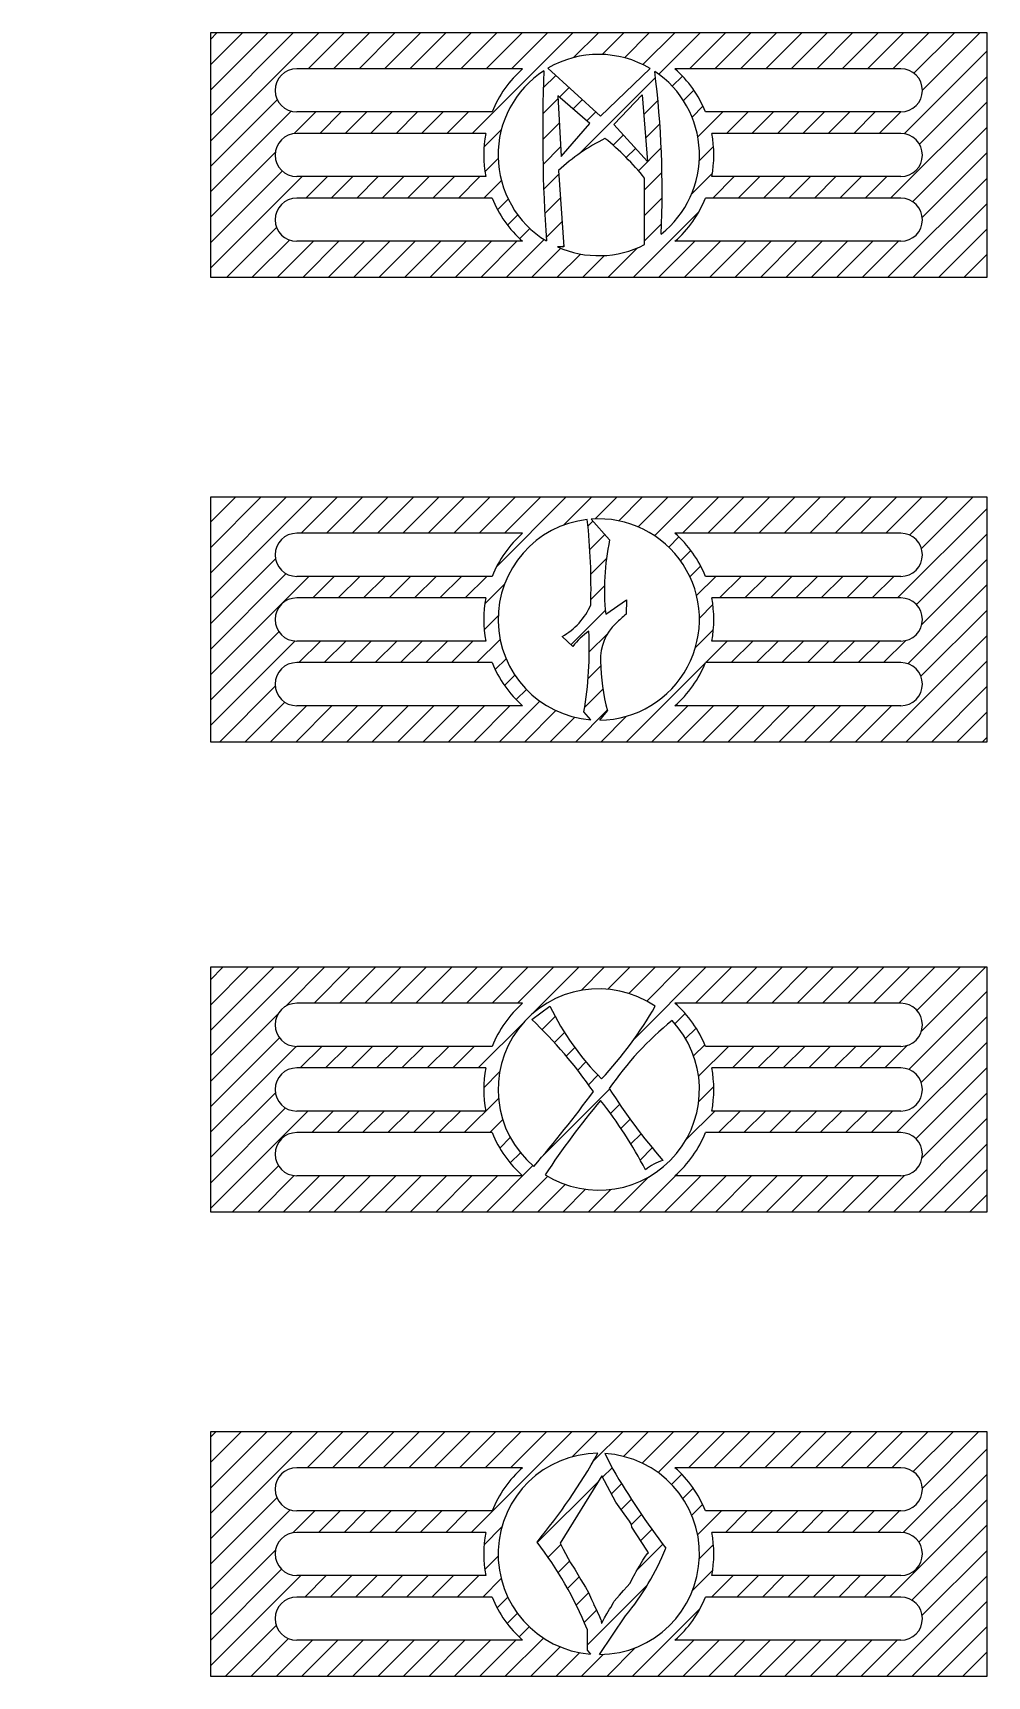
# Model space of a CAD drawing. Header units: centimetres. Extents: x 0 to 362, y 0 to 80.
# Drawn here: x 165.8 to 199, y 20.5 to 77.7 of the extents above; entities that cross this region are included whole.
import ezdxf

# ---------------------------------------------------------------- set-up
doc = ezdxf.new("R2010")
doc.units = ezdxf.units.CM
doc.header["$MEASUREMENT"] = 0

msp = doc.modelspace()

# ---------------------------------------------------------------- hatches: boundary and pattern name
h = msp.add_hatch()
h.set_pattern_fill('ANSI31', color=256, scale=5)
h.paths.add_polyline_path([(159.65591, 77.65287), (132.65591, 77.65287), (132.65591, 69.15287), (159.65591, 69.15287)])
h.paths.add_polyline_path([(156.65591, 74.90287), (149.86401, 74.90287, 0.11643831), (148.80166, 76.40287), (156.65591, 76.40287, -1)], flags=16)
h.paths.add_polyline_path([(156.65591, 72.65287), (150.08497, 72.65287, 0.09458878), (150.08497, 74.15287), (156.65591, 74.15287, -1)], flags=16)
h.paths.add_polyline_path([(156.65591, 70.40287), (148.80166, 70.40287, 0.11643831), (149.86401, 71.90287), (156.65591, 71.90287, -1)], flags=16)
h.paths.add_polyline_path([(144.79119, 70.1799), (144.64543, 71.09935, -0.06764165), (147.48103, 74.10393, -0.05296396), (147.35421, 70.59698), (147.96074, 70.62517, -0.0305693), (148.11081, 76.30603, -0.90829109)], flags=16)
h.paths.add_polyline_path([(147.43766, 74.97993, -0.05415272), (146.19855, 73.50712, -0.02574645), (144.70597, 72.05306, -0.07564579), (144.63556, 75.59884), (144.0414, 75.54299, -0.03687293), (144.23876, 70.47464, -0.87007589), (147.19768, 76.74423, -0.00065467), (147.27724, 76.17101, -0.03617592)], flags=16)
h.paths.add_polyline_path([(143.51016, 76.40287, 0.11643831), (142.44781, 74.90287), (135.65591, 74.90287, -1), (135.65591, 76.40287)], flags=16)
h.paths.add_polyline_path([(143.51016, 70.40287), (135.65591, 70.40287, -1), (135.65591, 71.90287), (142.44781, 71.90287, 0.11643831)], flags=16)
h.paths.add_polyline_path([(142.22685, 74.15287, 0.09458878), (142.22685, 72.65287), (135.65591, 72.65287, -1), (135.65591, 74.15287)], flags=16)
h.paths.add_polyline_path([(199, 77.65287), (172, 77.65287), (172, 69.15287), (199, 69.15287)])
h.paths.add_polyline_path([(175, 76.40287), (182.85425, 76.40287, 0.11643831), (181.7919, 74.90287), (175, 74.90287, -1)], flags=16)
h.paths.add_polyline_path([(175, 74.15287), (181.57094, 74.15287, 0.09458878), (181.57094, 72.65287), (175, 72.65287, -1)], flags=16)
h.paths.add_polyline_path([(175, 71.90287), (181.7919, 71.90287, 0.11643831), (182.85425, 70.40287), (175, 70.40287, -1)], flags=16)
h.paths.add_polyline_path([(183.58848, 76.33478, 0.02585583), (183.67765, 70.41472, -0.55157177)], flags=16)
h.paths.add_polyline_path([(183.73173, 76.42334, -0.27269376), (187.28519, 76.41336), (185.56414, 74.75473)], flags=16)
h.paths.add_polyline_path([(184.08057, 75.46821), (185.19126, 74.50105), (184.19164, 73.35156)], flags=16)
h.paths.add_polyline_path([(184.10431, 72.86487, -0.07072859), (185.7148, 73.98265, -0.05270306), (187.09523, 72.60326), (187.09523, 70.28754, -0.22748342), (184.06818, 70.20914), (184.28678, 70.20914)], flags=16)
h.paths.add_polyline_path([(186.02428, 74.46142), (187.00803, 75.49992), (187.1905, 73.17715)], flags=16)
h.paths.add_polyline_path([(187.44439, 76.31308, -0.509534), (187.66686, 70.65428, 0.04267704)], flags=16)
h.paths.add_polyline_path([(188.14575, 76.40287), (196, 76.40287, -1), (196, 74.90287), (189.2081, 74.90287, 0.11643831)], flags=16)
h.paths.add_polyline_path([(188.14575, 70.40287, 0.11643831), (189.2081, 71.90287), (196, 71.90287, -1), (196, 70.40287)], flags=16)
h.paths.add_polyline_path([(189.42906, 74.15287), (196, 74.15287, -1), (196, 72.65287), (189.42906, 72.65287, 0.09458878)], flags=16)
h = msp.add_hatch()
h.set_pattern_fill('ANSI31', color=256, scale=5)
h.paths.add_polyline_path([(159.65591, 61.5), (132.65591, 61.5), (132.65591, 53), (159.65591, 53)])
h.paths.add_polyline_path([(135.65591, 55.75), (142.44781, 55.75, 0.11643831), (143.51016, 54.25), (135.65591, 54.25, -1)], flags=16)
h.paths.add_polyline_path([(135.65591, 58), (142.22685, 58, 0.09458878), (142.22685, 56.5), (135.65591, 56.5, -1)], flags=16)
h.paths.add_polyline_path([(135.65591, 60.25), (143.51016, 60.25, 0.11643831), (142.44781, 58.75), (135.65591, 58.75, -1)], flags=16)
h.paths.add_polyline_path([(146.35669, 60.74424), (145.57427, 60.11426, -0.20411864), (145.03326, 58.98233), (144.13538, 58.20806), (144.54731, 57.73036, -0.10321847), (145.99232, 59.03434, -0.07831788), (145.75906, 53.89303), (145.87744, 53.7611, -0.98893605)], flags=16)
h.paths.add_polyline_path([(146.32534, 53.7541, -0.04868716), (148.37571, 56.6497), (147.85781, 57.06179, -0.07861603), (146.51243, 55.23155, -0.00935636), (146.64379, 60.71583, -0.91003009)], flags=16)
h.paths.add_polyline_path([(148.80166, 54.25, 0.11643831), (149.86401, 55.75), (156.65591, 55.75, -1), (156.65591, 54.25)], flags=16)
h.paths.add_polyline_path([(148.80166, 60.25), (156.65591, 60.25, -1), (156.65591, 58.75), (149.86401, 58.75, 0.11643831)], flags=16)
h.paths.add_polyline_path([(150.08497, 56.5, 0.09458878), (150.08497, 58), (156.65591, 58, -1), (156.65591, 56.5)], flags=16)
h.paths.add_polyline_path([(159.65591, 45.15287), (132.65591, 45.15287), (132.65591, 36.65287), (159.65591, 36.65287)])
h.paths.add_polyline_path([(135.65591, 41.65287), (142.22685, 41.65287, 0.09458878), (142.22685, 40.15287), (135.65591, 40.15287, -1)], flags=16)
h.paths.add_polyline_path([(135.65591, 39.40287), (142.44781, 39.40287, 0.11643831), (143.51016, 37.90287), (135.65591, 37.90287, -1)], flags=16)
h.paths.add_polyline_path([(135.65591, 43.90287), (143.51016, 43.90287, 0.11643831), (142.44781, 42.40287), (135.65591, 42.40287, -1)], flags=16)
h.paths.add_polyline_path([(146.06345, 44.40165), (145.78387, 44.28091, -0.03472848), (145.95692, 40.36494, -0.0676015), (144.89646, 42.00443), (144.30345, 41.77973), (145.4046, 40.49545, -0.18994375), (145.96907, 38.79463), (145.87621, 37.41406, -0.94815642)], flags=16)
h.paths.add_polyline_path([(146.28187, 41.77634, -0.04420568), (147.76273, 39.96225), (148.23742, 40.58947, -0.36581852), (146.37396, 44.39607, -0.95687602), (146.24618, 37.40403), (146.59211, 37.60614, -0.03476205)], flags=16)
h.paths.add_polyline_path([(148.80166, 37.90287, 0.11643831), (149.86401, 39.40287), (156.65591, 39.40287, -1), (156.65591, 37.90287)], flags=16)
h.paths.add_polyline_path([(148.80166, 43.90287), (156.65591, 43.90287, -1), (156.65591, 42.40287), (149.86401, 42.40287, 0.11643831)], flags=16)
h.paths.add_polyline_path([(150.08497, 40.15287, 0.09458878), (150.08497, 41.65287), (156.65591, 41.65287, -1), (156.65591, 40.15287)], flags=16)
h.paths.add_polyline_path([(199, 61.5), (172, 61.5), (172, 53), (199, 53)])
h.paths.add_polyline_path([(175, 54.25, -1), (175, 55.75), (181.7919, 55.75, 0.11643831), (182.85425, 54.25)], flags=16)
h.paths.add_polyline_path([(175, 56.5, -1), (175, 58), (181.57094, 58, 0.09458878), (181.57094, 56.5)], flags=16)
h.paths.add_polyline_path([(175, 58.75, -1), (175, 60.25), (182.85425, 60.25, 0.11643831), (181.7919, 58.75)], flags=16)
h.paths.add_polyline_path([(185.10142, 60.72723, -0.03364025), (185.22255, 57.76457, -0.17019127), (184.22196, 56.65957), (184.59673, 56.31171, -0.07503978), (185.15469, 56.84024, -0.05490463), (184.98251, 54.04063), (185.22185, 53.76107, -0.90756186)], flags=16)
h.paths.add_polyline_path([(185.53349, 53.75016), (185.80412, 54.06802, -0.06151465), (185.56532, 55.79921, -0.22549635), (186.10126, 57.12119, -0.02024642), (186.45166, 57.43419), (186.45946, 57.93594), (185.73973, 57.43208, -0.07824042), (185.87613, 60.01808), (185.23024, 60.73959, -1.03437565)], flags=16)
h.paths.add_polyline_path([(188.14575, 54.25, 0.11643831), (189.2081, 55.75), (196, 55.75, -1), (196, 54.25)], flags=16)
h.paths.add_polyline_path([(189.42906, 56.5, 0.09458878), (189.42906, 58), (196, 58, -1), (196, 56.5)], flags=16)
h.paths.add_polyline_path([(188.14575, 60.25), (196, 60.25, -1), (196, 58.75), (189.2081, 58.75, 0.11643831)], flags=16)
h.paths.add_polyline_path([(199, 45.15287), (172, 45.15287), (172, 36.65287), (199, 36.65287)])
h.paths.add_polyline_path([(187.4619, 43.80131, -0.05579437), (185.60032, 41.27023, -0.08441778), (183.80242, 43.79702), (183.17118, 43.33769, -0.05271365), (185.31164, 40.83164, -0.01989612), (183.24029, 38.2301, -0.94797212)], flags=16)
h.paths.add_polyline_path([(182.85425, 43.90287, 0.11643831), (181.7919, 42.40287), (175, 42.40287, -1), (175, 43.90287)], flags=16)
h.paths.add_polyline_path([(181.57094, 41.65287, 0.09458878), (181.57094, 40.15287), (175, 40.15287, -1), (175, 41.65287)], flags=16)
h.paths.add_polyline_path([(188.04913, 43.30118, -0.87950941), (183.64146, 37.93709, -0.03061608), (185.56483, 40.52256, -0.04670956), (187.12391, 38.10719, -0.10176455), (187.72905, 38.4356, -0.03818372), (185.86539, 40.93574, -0.07404415)], flags=16)
h.paths.add_polyline_path([(188.14575, 43.90287), (196, 43.90287, -1), (196, 42.40287), (189.2081, 42.40287, 0.11643831)], flags=16)
h.paths.add_polyline_path([(181.7919, 39.40287, 0.11643831), (182.85425, 37.90287), (175, 37.90287, -1), (175, 39.40287)], flags=16)
h.paths.add_polyline_path([(189.42906, 41.65287), (196, 41.65287, -1), (196, 40.15287), (189.42906, 40.15287, 0.09458878)], flags=16)
h.paths.add_polyline_path([(189.2081, 39.40287), (196, 39.40287, -1), (196, 37.90287), (188.14575, 37.90287, 0.11643831)], flags=16)
h.paths.add_polyline_path([(199, 29), (172, 29), (172, 20.5), (199, 20.5)])
h.paths.add_polyline_path([(188.14575, 27.75), (196, 27.75, -1), (196, 26.25), (189.2081, 26.25, 0.11643831)], flags=16)
h.paths.add_polyline_path([(185.52831, 21.25011), (186.43378, 22.60197, 0.075687), (187.83167, 24.94526, -0.02961284), (185.98908, 27.6979), (185.71614, 28.24332, -0.96565529)], flags=16)
h.paths.add_polyline_path([(186.08901, 26.54823), (186.37748, 26.14102), (186.56545, 25.88613), (186.64329, 25.77289), (186.64901, 25.68481), (186.81751, 25.4107), (187.16801, 24.88398), (187.22982, 24.79018), (187.19548, 24.76845), (187.1806, 24.75815), (187.16343, 24.72269), (187.12794, 24.67808), (187.08095, 24.60114), (187.03287, 24.53251), (186.9825, 24.449), (186.91039, 24.32775), (186.80268, 24.13627), (186.76262, 24.06878), (186.66417, 23.88462), (186.63888, 23.82344), (186.57478, 23.71821), (186.4832, 23.61526), (186.36415, 23.47342), (186.22539, 23.32182), (186.03079, 23.10563), (186.01133, 23.05644), (185.91746, 22.88944), (185.87262, 22.8246), (185.7776, 22.66446), (185.70434, 22.52834), (185.60186, 22.32604), (185.58529, 22.3968), (185.59216, 22.42335), (185.58759, 22.44394), (185.56927, 22.46109), (185.52613, 22.57), (185.44204, 22.74955), (185.3631, 22.91809), (185.33135, 22.96591), (185.31787, 23.0226), (185.24663, 23.16314), (185.13886, 23.40955), (185.03521, 23.59163), (184.8807, 23.85508), (184.66698, 24.2195), (184.51264, 24.43483), (184.26302, 24.91126), (184.16331, 25.12577), (185.60807, 27.4688)], flags=16)
h.paths.add_polyline_path([(185.47266, 28.24989, -0.04267334), (183.35525, 25.16019, -0.06613775), (185.09149, 22.13879), (185.09149, 21.40704), (185.21796, 21.26138, -0.95670997)], flags=16)
h.paths.add_polyline_path([(189.42906, 25.5), (196, 25.5, -1), (196, 24), (189.42906, 24, 0.09458878)], flags=16)
h.paths.add_polyline_path([(189.2081, 23.25), (196, 23.25, -1), (196, 21.75), (188.14575, 21.75, 0.11643831)], flags=16)
h.paths.add_polyline_path([(182.85425, 27.75, 0.11643831), (181.7919, 26.25), (175, 26.25, -1), (175, 27.75)], flags=16)
h.paths.add_polyline_path([(181.57094, 25.5, 0.09458878), (181.57094, 24), (175, 24, -1), (175, 25.5)], flags=16)
h.paths.add_polyline_path([(181.7919, 23.25, 0.11643831), (182.85425, 21.75), (175, 21.75, -1), (175, 23.25)], flags=16)
h.paths.add_polyline_path([(159.65591, 29), (132.65591, 29), (132.65591, 20.5), (159.65591, 20.5)])
h.paths.add_polyline_path([(156.65591, 24), (150.08497, 24, 0.09458878), (150.08497, 25.5), (156.65591, 25.5, -1)], flags=16)
h.paths.add_polyline_path([(156.65591, 26.25), (149.86401, 26.25, 0.11643831), (148.80166, 27.75), (156.65591, 27.75, -1)], flags=16)
h.paths.add_polyline_path([(156.65591, 21.75), (148.80166, 21.75, 0.11643831), (149.86401, 23.25), (156.65591, 23.25, -1)], flags=16)
h.paths.add_polyline_path([(146.7906, 21.30803), (146.88436, 21.4315), (145.20374, 22.70762), (147.10293, 24.59936, -0.04256485), (145.005, 26.39081, -0.05585008), (146.68029, 28.19708), (146.66237, 28.21316, -0.84830205)], flags=16)
h.paths.add_polyline_path([(146.19025, 24.53905, -0.06017123), (144.37288, 22.6985, -0.05689281), (146.33654, 21.25466, -1.02691455), (146.16109, 28.25), (145.7101, 27.87393), (144.17378, 26.13106, -0.05106165)], flags=16)
h.paths.add_polyline_path([(143.51016, 27.75, 0.11643831), (142.44781, 26.25), (135.65591, 26.25, -1), (135.65591, 27.75)], flags=16)
h.paths.add_polyline_path([(143.51016, 21.75), (135.65591, 21.75, -1), (135.65591, 23.25), (142.44781, 23.25, 0.11643831)], flags=16)
h.paths.add_polyline_path([(142.22685, 25.5, 0.09458878), (142.22685, 24), (135.65591, 24, -1), (135.65591, 25.5)], flags=16)

# ---------------------------------------------------------------- linework, layer by layer
for p, q in [((172, 77.65287), (172, 69.15287)), ((199, 77.65287), (172, 77.65287)), ((199, 69.15287), (199, 77.65287)), ((182.85425, 76.40287), (175, 76.40287)), ((183.73173, 76.42334), (185.56414, 74.75473)), ((185.56414, 74.75473), (187.28519, 76.41336)), ((196, 76.40287), (188.14575, 76.40287)), ((184.08057, 75.46821), (184.19164, 73.35156)), ((185.19126, 74.50105), (184.08057, 75.46821)), ((186.02428, 74.46142), (187.00803, 75.49992)), ((187.00803, 75.49992), (187.1905, 73.17715)), ((181.7919, 74.90287), (175, 74.90287)), ((196, 74.90287), (189.2081, 74.90287)), ((184.19164, 73.35156), (185.19126, 74.50105)), ((187.1905, 73.17715), (186.02428, 74.46142)), ((181.57094, 74.15287), (175, 74.15287)), ((196, 74.15287), (189.42906, 74.15287)), ((181.57094, 72.65287), (175, 72.65287)), ((184.10431, 72.86487), (184.28678, 70.20914)), ((187.09523, 70.28754), (187.09523, 72.60326)), ((196, 72.65287), (189.42906, 72.65287)), ((181.7919, 71.90287), (175, 71.90287)), ((196, 71.90287), (189.2081, 71.90287)), ((182.85425, 70.40287), (175, 70.40287)), ((196, 70.40287), (188.14575, 70.40287)), ((184.28678, 70.20914), (184.06818, 70.20914)), ((172, 69.15287), (199, 69.15287)), ((172, 61.5), (172, 53)), ((199, 61.5), (172, 61.5)), ((199, 53), (199, 61.5)), ((185.87613, 60.01808), (185.23024, 60.73959)), ((182.85425, 60.25), (175, 60.25)), ((196, 60.25), (188.14575, 60.25)), ((181.7919, 58.75), (175, 58.75)), ((196, 58.75), (189.2081, 58.75)), ((181.57094, 58), (175, 58)), ((185.73973, 57.43208), (186.45946, 57.93594)), ((186.45946, 57.93594), (186.45166, 57.43419)), ((196, 58), (189.42906, 58)), ((184.59673, 56.31171), (184.22196, 56.65957)), ((181.57094, 56.5), (175, 56.5)), ((196, 56.5), (189.42906, 56.5)), ((181.7919, 55.75), (175, 55.75)), ((196, 55.75), (189.2081, 55.75)), ((182.85425, 54.25), (175, 54.25)), ((185.22185, 53.76107), (184.98251, 54.04063)), ((185.53349, 53.75016), (185.80412, 54.06802)), ((196, 54.25), (188.14575, 54.25)), ((172, 53), (199, 53)), ((172, 45.15287), (172, 36.65287)), ((199, 45.15287), (172, 45.15287)), ((199, 36.65287), (199, 45.15287)), ((182.85425, 43.90287), (175, 43.90287)), ((183.17118, 43.33769), (183.80242, 43.79702)), ((196, 43.90287), (188.14575, 43.90287)), ((181.7919, 42.40287), (175, 42.40287)), ((196, 42.40287), (189.2081, 42.40287)), ((181.57094, 41.65287), (175, 41.65287)), ((196, 41.65287), (189.42906, 41.65287)), ((181.57094, 40.15287), (175, 40.15287)), ((196, 40.15287), (189.42906, 40.15287)), ((181.7919, 39.40287), (175, 39.40287)), ((196, 39.40287), (189.2081, 39.40287)), ((182.85425, 37.90287), (175, 37.90287)), ((196, 37.90287), (188.14575, 37.90287)), ((172, 36.65287), (199, 36.65287)), ((172, 29), (172, 20.5)), ((199, 29), (172, 29)), ((199, 20.5), (199, 29)), ((185.71614, 28.24332), (185.98908, 27.6979)), ((182.85425, 27.75), (175, 27.75)), ((185.60807, 27.4688), (184.16331, 25.12577)), ((186.08901, 26.54823), (185.60807, 27.4688)), ((196, 27.75), (188.14575, 27.75)), ((186.37748, 26.14102), (186.08901, 26.54823)), ((181.7919, 26.25), (175, 26.25)), ((186.56545, 25.88613), (186.37748, 26.14102)), ((186.64329, 25.77289), (186.56545, 25.88613)), ((186.64901, 25.68481), (186.64329, 25.77289)), ((196, 26.25), (189.2081, 26.25)), ((181.57094, 25.5), (175, 25.5)), ((186.81751, 25.4107), (186.64901, 25.68481)), ((187.16801, 24.88398), (186.81751, 25.4107)), ((196, 25.5), (189.42906, 25.5)), ((184.16331, 25.12577), (184.26302, 24.91126)), ((184.26302, 24.91126), (184.51264, 24.43483)), ((187.03287, 24.53251), (187.08095, 24.60114)), ((187.08095, 24.60114), (187.12794, 24.67808)), ((187.12794, 24.67808), (187.16343, 24.72269)), ((187.16343, 24.72269), (187.1806, 24.75815)), ((187.22982, 24.79018), (187.16801, 24.88398)), ((187.1806, 24.75815), (187.19548, 24.76845)), ((187.19548, 24.76845), (187.22982, 24.79018)), ((184.51264, 24.43483), (184.66698, 24.2195)), ((184.66698, 24.2195), (184.8807, 23.85508)), ((186.66417, 23.88462), (186.76262, 24.06878)), ((186.76262, 24.06878), (186.80268, 24.13627)), ((186.80268, 24.13627), (186.91039, 24.32775)), ((186.91039, 24.32775), (186.9825, 24.449)), ((186.9825, 24.449), (187.03287, 24.53251)), ((181.57094, 24), (175, 24)), ((184.8807, 23.85508), (185.03521, 23.59163)), ((185.03521, 23.59163), (185.13886, 23.40955)), ((186.22539, 23.32182), (186.36415, 23.47342)), ((186.36415, 23.47342), (186.4832, 23.61526)), ((186.4832, 23.61526), (186.57478, 23.71821)), ((186.57478, 23.71821), (186.63888, 23.82344)), ((186.63888, 23.82344), (186.66417, 23.88462)), ((196, 24), (189.42906, 24)), ((181.7919, 23.25), (175, 23.25)), ((185.13886, 23.40955), (185.24663, 23.16314)), ((185.24663, 23.16314), (185.31787, 23.0226)), ((185.31787, 23.0226), (185.33135, 22.96591)), ((185.33135, 22.96591), (185.3631, 22.91809)), ((185.3631, 22.91809), (185.44204, 22.74955)), ((185.87262, 22.8246), (185.91746, 22.88944)), ((185.91746, 22.88944), (186.01133, 23.05644)), ((186.01133, 23.05644), (186.03079, 23.10563)), ((186.03079, 23.10563), (186.22539, 23.32182)), ((196, 23.25), (189.2081, 23.25)), ((185.44204, 22.74955), (185.52613, 22.57)), ((185.52613, 22.57), (185.56927, 22.46109)), ((185.52831, 21.25011), (186.43378, 22.60197)), ((185.56927, 22.46109), (185.58759, 22.44394)), ((185.59216, 22.42335), (185.58529, 22.3968)), ((185.58529, 22.3968), (185.59788, 22.34304)), ((185.58759, 22.44394), (185.59216, 22.42335)), ((185.59788, 22.34304), (185.61048, 22.34304)), ((185.61048, 22.34304), (185.70434, 22.52834)), ((185.70434, 22.52834), (185.7776, 22.66446)), ((185.7776, 22.66446), (185.87262, 22.8246)), ((182.85425, 21.75), (175, 21.75)), ((185.09149, 22.13879), (185.09149, 21.40704)), ((196, 21.75), (188.14575, 21.75)), ((185.09149, 21.40704), (185.21796, 21.26138)), ((172, 20.5), (199, 20.5))]:
    msp.add_line(p, q)
for centre, radius, start, end in [((185.5, 73.40287), 3.5, 59.332567, 120.345893), ((175, 75.65287), 0.75, 90, 270), ((185.5, 73.40287), 4, 131.409622, 157.975687), ((185.5, 73.40287), 3.5, 123.103103, 238.622657), ((240.83586, 74.23629), 57.28583, 177.90068, 183.82508), ((154.46701, 72.18285), 33.23502, 357.363875, 7.138801), ((185.5, 73.40287), 3.5, 308.25056, 56.252116), ((185.5, 73.40287), 4, 22.024313, 48.590378), ((196, 75.65287), 0.75, 270, 90), ((175, 73.40287), 0.75, 90, 270), ((185.5, 73.40287), 4, 169.193077, 190.806923), ((188.84075, 67.75972), 6.96394, 116.671609, 132.85446), ((179.87996, 66.76301), 9.28271, 38.987737, 51.055223), ((185.5, 73.40287), 4, 349.193077, 10.806923), ((196, 73.40287), 0.75, 270, 90), ((175, 71.15287), 0.75, 90, 270), ((185.5, 73.40287), 4, 202.024313, 228.590378), ((185.5, 73.40287), 4, 311.409622, 337.975687), ((196, 71.15287), 0.75, 270, 90), ((185.5, 73.40287), 3.5, 245.852152, 297.115129), ((185.5, 57.25), 3.5, 96.539019, 265.441764), ((163.16964, 58.34671), 22.0606, 358.487868, 6.194739), ((185.5, 57.25), 3.5, 270.548237, 94.420466), ((175, 59.5), 0.75, 90, 270), ((185.5, 57.25), 4, 131.409622, 157.975687), ((194.02034, 58.29192), 8.32513, 168.03328, 185.928207), ((185.5, 57.25), 4, 22.024313, 48.590378), ((196, 59.5), 0.75, 270, 90), ((175, 57.25), 0.75, 90, 270), ((185.5, 57.25), 4, 169.193077, 190.806923), ((183.14611, 58.63929), 2.25317, 298.521339, 337.156124), ((185.5, 57.25), 4, 349.193077, 10.806923), ((196, 57.25), 0.75, 270, 90), ((190.13972, 52.95267), 5.80394, 129.452577, 134.09208), ((186.62663, 54.72757), 2.57487, 124.865622, 142.0313), ((172.35942, 56.22208), 12.8102, 350.195293, 2.765887), ((187.22439, 55.89624), 1.66191, 132.517324, 183.34712), ((175, 55), 0.75, 90, 270), ((185.5, 57.25), 4, 202.024313, 228.590378), ((192.69379, 55.90046), 7.12919, 180.813697, 194.894073), ((185.5, 57.25), 4, 311.409622, 337.975687), ((196, 55), 0.75, 270, 90), ((185.5, 40.90287), 3.5, 55.906633, 229.786895), ((175, 43.15287), 0.75, 90, 270), ((185.5, 40.90287), 4, 131.409622, 157.975687), ((192.13104, 47.82009), 9.24938, 205.782473, 225.083839), ((175.22531, 50.85107), 14.12208, 317.278943, 330.052827), ((185.5, 40.90287), 4, 22.024313, 48.590378), ((196, 43.15287), 0.75, 270, 90), ((172.38924, 31.96155), 15.67377, 34.466192, 46.5361), ((185.5, 40.90287), 3.5, 237.926268, 43.253996), ((194.90007, 34.78577), 10.92921, 128.81787, 145.756628), ((175, 40.90287), 0.75, 90, 270), ((185.5, 40.90287), 4, 169.193077, 190.806923), ((185.5, 40.90287), 4, 349.193077, 10.806923), ((196, 40.90287), 0.75, 270, 90), ((151.59979, 65.54762), 41.80153, 319.193589, 323.752841), ((203.1425, 51.86985), 20.44636, 212.328359, 221.075174), ((205.69542, 23.53905), 26.33781, 139.846777, 146.861276), ((173.44498, 30.98851), 15.42041, 27.493013, 38.190281), ((175, 38.65287), 0.75, 90, 270), ((185.5, 40.90287), 4, 202.024313, 228.590378), ((185.5, 40.90287), 4, 311.409622, 337.975687), ((196, 38.65287), 0.75, 270, 90), ((188.22492, 36.80017), 1.70895, 106.867329, 130.110032), ((185.5, 24.75), 3.5, 90.447602, 265.378007), ((166.34602, 39.0872), 21.98353, 320.689678, 330.463756), ((185.5, 24.75), 3.5, 270.463482, 86.459511), ((175, 27), 0.75, 90, 270), ((185.5, 24.75), 4, 131.409622, 157.975687), ((210.1285, 41.86363), 27.98892, 210.405685, 217.190465), ((185.5, 24.75), 4, 22.024313, 48.590378), ((196, 27), 0.75, 270, 90), ((175, 24.75), 0.75, 90, 270), ((185.5, 24.75), 4, 169.193077, 190.806923), ((172.85246, 17.11521), 13.2299, 22.315969, 37.451581), ((185.5, 24.75), 4, 349.193077, 10.806923), ((196, 24.75), 0.75, 270, 90), ((179.43698, 28.3645), 9.06432, 320.525314, 337.838487), ((175, 22.5), 0.75, 90, 270), ((185.5, 24.75), 4, 202.024313, 228.590378), ((185.5, 24.75), 4, 311.409622, 337.975687), ((196, 22.5), 0.75, 270, 90)]:
    msp.add_arc(centre, radius, start, end)

doc.saveas('drawing.dxf')
